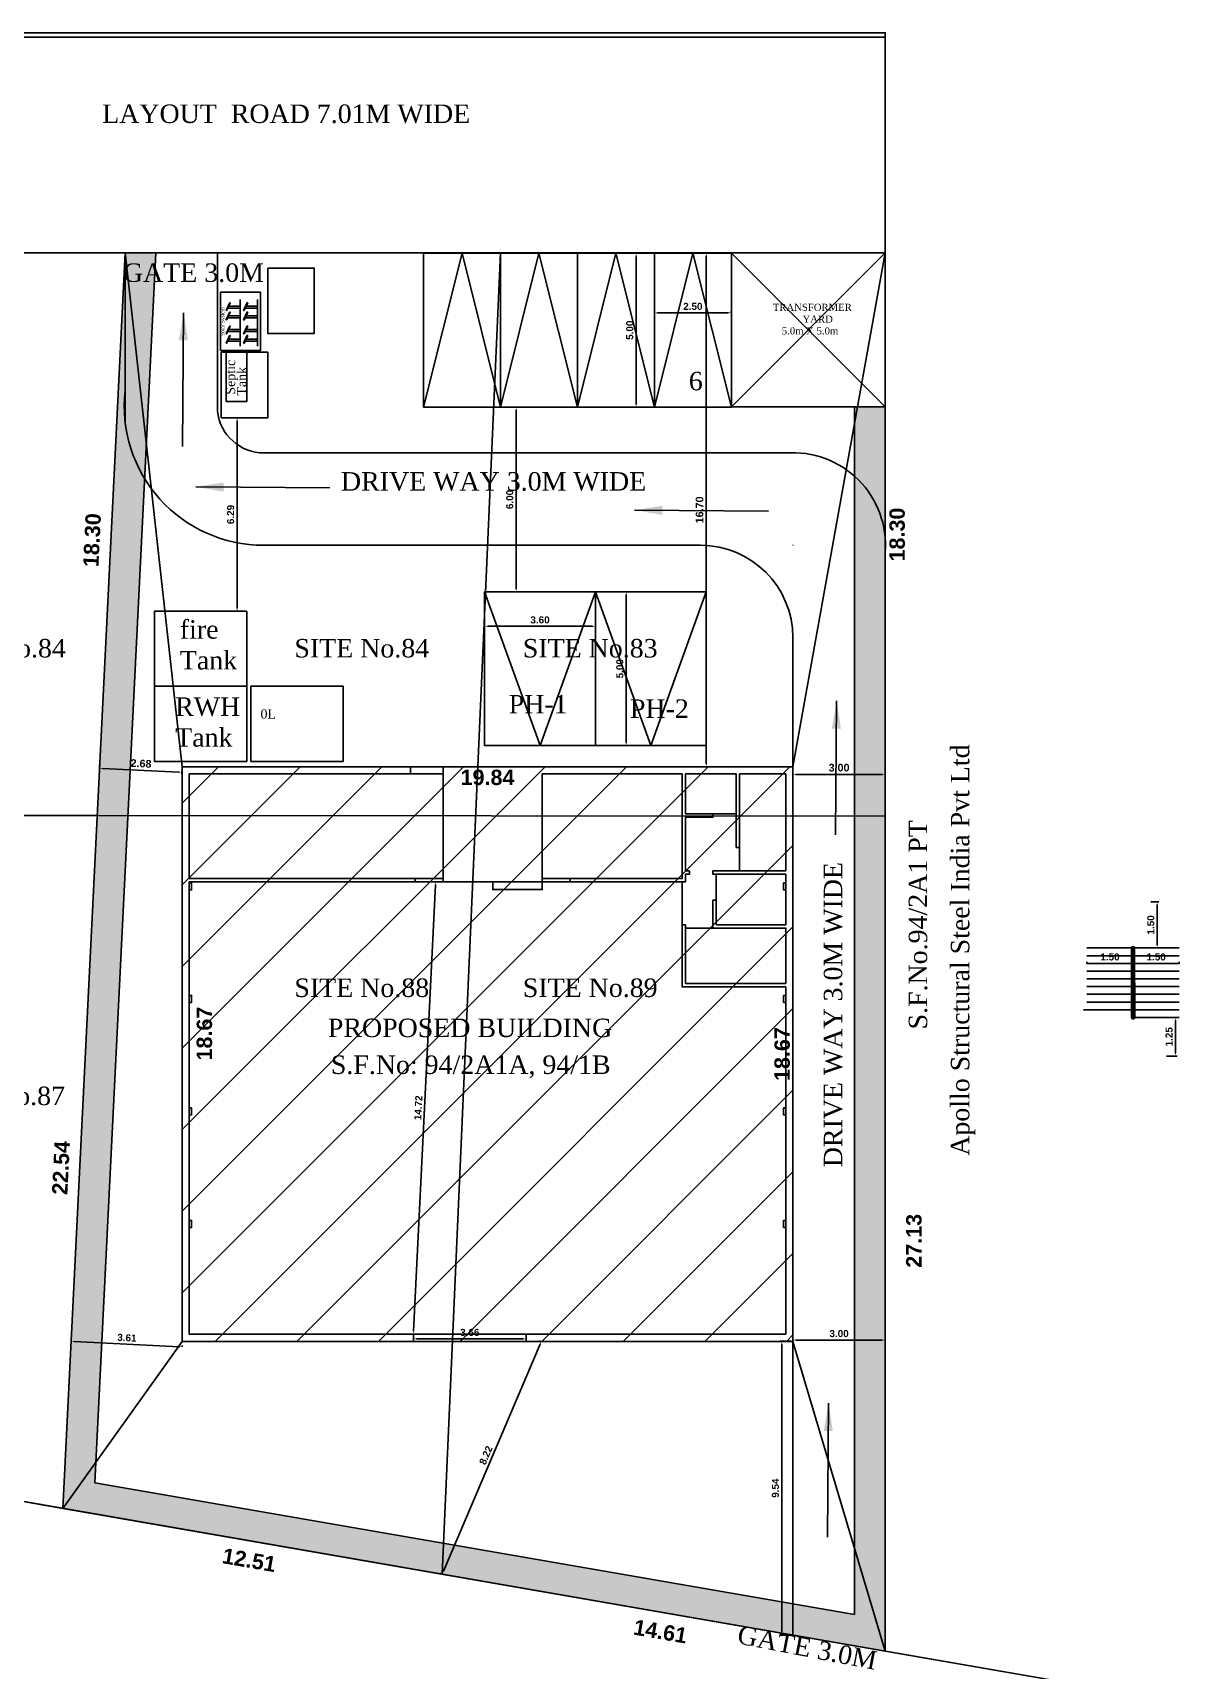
# Model space of a CAD drawing. Header units: metres. Extents: x -54 to 177, y -43 to 77.
# Drawn here: x -34.4 to 2.8, y 23.7 to 76.9 of the extents above; entities that cross this region are included whole.
import ezdxf
from ezdxf.lldxf.tags import DXFTag

# ---------------------------------------------------------------- set-up
doc = ezdxf.new("R2010")
doc.units = ezdxf.units.M
doc.header["$LTSCALE"] = 2
doc.header["$MEASUREMENT"] = 0
doc.header["$PDMODE"] = 34
doc.header["$PDSIZE"] = -2
for name, color, linetype in [('BLK_1_COVERED_AREA', 140, 'Continuous'), ('BLK_1_FLR_0_BLT_UP_AREA', 52, 'Continuous'), ('BLK_1_FLR_0_CARPET_AREA', 52, 'Continuous'), ('BLK_1_FLR_0_EXIT_WIDTH_DOOR', 2, 'Continuous'), ('BLK_1_FLR_0_REGULAR_ROOM', 2, 'Continuous'), ('BLK_1_FLR_0_WC_BATH', 233, 'Continuous'), ('BLK_1_LVL_0_BLDG_FOOT_PRINT', 1, 'Continuous'), ('BLK_1_LVL_0_FRONT_SETBACK', 2, 'Continuous'), ('BLK_1_LVL_0_REAR_SETBACK', 11, 'Continuous'), ('BLK_1_LVL_0_SIDE_SETBACK1', 171, 'Continuous'), ('BLK_1_LVL_0_SIDE_SETBACK2', 102, 'Continuous'), ('DA_PARKING', 1, 'Continuous'), ('DRIVEWAY', 255, 'Continuous'), ('PARKING_SLOT', 30, 'Continuous'), ('PLOT_BOUNDARY', 70, 'Continuous'), ('ROAD_WIDTH', 1, 'Continuous'), ('RWH', 130, 'Continuous'), ('SEPTIC_TANK_n', 2, 'Continuous'), ('SURRENDER_ROAD_WIDTH', 2, 'Continuous'), ('UG_SUMP', 194, 'Continuous'), ('WASTE_MANAGEMENT', 240, 'Continuous'), ('WATER_TANK_CALCULATION', 6, 'Continuous')]:
    doc.layers.add(name, color=color, linetype=linetype)
doc.layers.add('DIST_EXIT', color=7, linetype='Continuous', lineweight=0)
doc.styles.add('ANAND', font='times.ttf')
doc.styles.get("Standard").update_dxf_attribs({"font": 'swisseb.ttf'})
tags = doc.linetypes.add('HIDDEN2', pattern=[4.7625, 3.175, -1.5875]).pattern_tags.tags
tags[6:7] = [DXFTag(74, 4), DXFTag(75, 0), DXFTag(340, '0'), DXFTag(46, 1.0), DXFTag(50, 0.0), DXFTag(44, 0.0), DXFTag(45, 0.0)]
tags[4:5] = [DXFTag(74, 4), DXFTag(75, 0), DXFTag(340, '0'), DXFTag(46, 1.0), DXFTag(50, 0.0), DXFTag(44, 0.0), DXFTag(45, 0.0)]
doc.dimstyles.new('V1', dxfattribs={"dimtxt": 0.23, "dimasz": 0.1, "dimexe": 0.05, "dimexo": 0.0625, "dimgap": 0.09, "dimtad": 1, "dimzin": 0, "dimdsep": 46, "dimtxsty": 'Standard', "dimcen": 0.09, "dimadec": 0, "dimazin": 0, "dimtfac": 1, "dimtix": 1, "dimtofl": 0, "dimtmove": 2, "dimatfit": 0, "dimfxl": 0, "dimtolj": 1, "dimtzin": 0, "dimarcsym": 0})

# ---------------------------------------------------------------- blocks, each defined once
blk = doc.blocks.new('*D84')
at = {"color": 0, "lineweight": -2}
for p, q in [((-12.913, 69.776), (-12.491, 69.776)), ((-12.541, 69.676), (-12.541, 53.178)), ((-12.913, 53.078), (-12.491, 53.078))]:
    blk.add_line(p, q, dxfattribs=at)
at = {"color": 0}
for points in [[(-12.558, 69.676), (-12.524, 69.676), (-12.541, 69.776)], [(-12.558, 53.178), (-12.524, 53.178), (-12.541, 53.078)]]:
    blk.add_solid(points, dxfattribs=at)
at = {"layer": 'Defpoints', "color": 0}
for p in [(-12.976, 69.776), (-12.976, 53.078), (-12.541, 53.078)]:
    blk.add_point(p, dxfattribs=at)
at = {"color": 0, "insert": (-12.759, 61.427), "char_height": 0.25, "attachment_point": 5, "rotation": 90}
blk.add_mtext('\\A1;16.70', dxfattribs=at)
blk = doc.blocks.new('*D85')
at = {"color": 0, "lineweight": -2}
for p, q in [((-32.249, 53.149), (-32.257, 52.984)), ((-29.677, 52.906), (-32.155, 53.029)), ((-29.572, 53.016), (-29.58, 52.851))]:
    blk.add_line(p, q, dxfattribs=at)
at = {"color": 0}
for points in [[(-32.154, 53.045), (-32.156, 53.012), (-32.255, 53.034)], [(-29.676, 52.923), (-29.678, 52.889), (-29.577, 52.901)]]:
    blk.add_solid(points, dxfattribs=at)
at = {"layer": 'Defpoints', "color": 0}
for p in [(-32.246, 53.211), (-32.255, 53.034), (-29.568, 53.078)]:
    blk.add_point(p, dxfattribs=at)
at = {"color": 0, "insert": (-30.905, 53.186), "char_height": 0.25, "attachment_point": 5, "rotation": 357.1642}
blk.add_mtext('\\A1;2.68', dxfattribs=at)
blk = doc.blocks.new('*D86')
at = {"color": 0, "lineweight": -2}
for p, q in [((-9.726, 53.016), (-9.726, 52.781)), ((-9.626, 52.831), (-6.826, 52.831)), ((-6.726, 53.016), (-6.726, 52.781))]:
    blk.add_line(p, q, dxfattribs=at)
at = {"color": 0}
for points in [[(-9.626, 52.848), (-9.626, 52.815), (-9.726, 52.831)], [(-6.826, 52.848), (-6.826, 52.815), (-6.726, 52.831)]]:
    blk.add_solid(points, dxfattribs=at)
at = {"layer": 'Defpoints', "color": 0}
for p in [(-9.726, 53.078), (-6.726, 53.078), (-6.726, 52.831)]:
    blk.add_point(p, dxfattribs=at)
at = {"color": 0, "insert": (-8.226, 53.05), "char_height": 0.25, "attachment_point": 5}
blk.add_mtext('\\A1;3.00', dxfattribs=at)
blk = doc.blocks.new('*D38')
at = {"layer": 'Defpoints', "color": 0}
for p in [(-32.599, 51.288), (-30.578, 51.187), (-31.693, 28.672)]:
    blk.add_point(p, dxfattribs=at)
at = {"color": 0, "insert": (-33.503, 40.047), "char_height": 0.5, "attachment_point": 5, "rotation": 87.1642}
blk.add_mtext('\\A1;22.54', dxfattribs=at)
blk = doc.blocks.new('*D39')
at = {"layer": 'Defpoints', "color": 0}
for p in [(-31.694, 69.565), (-29.672, 69.465), (-30.578, 51.187)]:
    blk.add_point(p, dxfattribs=at)
at = {"color": 0, "insert": (-32.493, 60.444), "char_height": 0.5, "attachment_point": 5, "rotation": 87.1642}
blk.add_mtext('\\A1;18.30', dxfattribs=at)
blk = doc.blocks.new('*D87')
at = {"layer": 'Defpoints', "color": 0}
for p in [(-33.446, 28.983), (-21.12, 26.844), (-21.286, 25.888)]:
    blk.add_point(p, dxfattribs=at)
at = {"color": 0, "insert": (-27.39, 27.299), "char_height": 0.5, "attachment_point": 5, "rotation": 350.1551}
blk.add_mtext('\\A1;12.51', dxfattribs=at)
blk = doc.blocks.new('*D88')
at = {"layer": 'Defpoints', "color": 0}
for p in [(-21.12, 26.844), (-6.726, 24.346), (-6.892, 23.389)]:
    blk.add_point(p, dxfattribs=at)
at = {"color": 0, "insert": (-14.03, 24.98), "char_height": 0.5, "attachment_point": 5, "rotation": 350.1551}
blk.add_mtext('\\A1;14.61', dxfattribs=at)
blk = doc.blocks.new('*D40')
at = {"layer": 'Defpoints', "color": 0}
for p in [(-26.049, 53.744), (-28.497, 35.075), (-26.049, 35.075)]:
    blk.add_point(p, dxfattribs=at)
at = {"color": 0, "insert": (-28.844, 44.409), "char_height": 0.5, "attachment_point": 5, "rotation": 90}
blk.add_mtext('\\A1;18.67', dxfattribs=at)
blk = doc.blocks.new('*D41')
at = {"layer": 'Defpoints', "color": 0}
for p in [(-9.286, 51.241), (-9.286, 24.111), (-5.445, 24.111)]:
    blk.add_point(p, dxfattribs=at)
at = {"color": 0, "insert": (-5.792, 37.676), "char_height": 0.5, "attachment_point": 5, "rotation": 90}
blk.add_mtext('\\A1;27.13', dxfattribs=at)
blk = doc.blocks.new('*D42')
at = {"layer": 'Defpoints', "color": 0}
for p in [(-6.726, 69.776), (-5.989, 69.776), (-6.726, 51.476)]:
    blk.add_point(p, dxfattribs=at)
at = {"color": 0, "insert": (-6.336, 60.626), "char_height": 0.5, "attachment_point": 5, "rotation": 90}
blk.add_mtext('\\A1;18.30', dxfattribs=at)
blk = doc.blocks.new('*D43')
at = {"color": 0, "lineweight": -2}
for p, q in [((-14.288, 69.766), (-14.869, 69.766)), ((-14.819, 69.666), (-14.819, 64.866)), ((-14.288, 64.766), (-14.869, 64.766))]:
    blk.add_line(p, q, dxfattribs=at)
at = {"color": 0}
for points in [[(-14.835, 69.666), (-14.802, 69.666), (-14.819, 69.766)], [(-14.835, 64.866), (-14.802, 64.866), (-14.819, 64.766)]]:
    blk.add_solid(points, dxfattribs=at)
at = {"layer": 'Defpoints', "color": 0}
for p in [(-14.226, 69.766), (-14.819, 64.766), (-14.226, 64.766)]:
    blk.add_point(p, dxfattribs=at)
at = {"color": 0, "insert": (-15.027, 67.266), "char_height": 0.23, "attachment_point": 5, "rotation": 90}
blk.add_mtext('\\A1;5.00', dxfattribs=at)
blk = doc.blocks.new('*D44')
at = {"color": 0, "lineweight": -2}
for p, q in [((-14.226, 67.831), (-14.226, 67.881)), ((-14.126, 67.831), (-11.826, 67.831)), ((-11.726, 67.831), (-11.726, 67.881))]:
    blk.add_line(p, q, dxfattribs=at)
at = {"color": 0}
for points in [[(-14.126, 67.847), (-14.126, 67.814), (-14.226, 67.831)], [(-11.826, 67.847), (-11.826, 67.814), (-11.726, 67.831)]]:
    blk.add_solid(points, dxfattribs=at)
at = {"layer": 'Defpoints', "color": 0}
for p in [(-14.226, 67.783), (-11.726, 67.831), (-11.726, 67.783)]:
    blk.add_point(p, dxfattribs=at)
at = {"color": 0, "insert": (-12.976, 68.039), "char_height": 0.23, "attachment_point": 5}
blk.add_mtext('\\A1;2.50', dxfattribs=at)
blk = doc.blocks.new('*D45')
at = {"color": 0, "lineweight": -2}
for p, q in [((-19.741, 57.497), (-19.741, 57.694)), ((-19.641, 57.644), (-16.241, 57.644)), ((-16.141, 57.497), (-16.141, 57.694))]:
    blk.add_line(p, q, dxfattribs=at)
at = {"color": 0}
for points in [[(-19.641, 57.661), (-19.641, 57.627), (-19.741, 57.644)], [(-16.241, 57.661), (-16.241, 57.627), (-16.141, 57.644)]]:
    blk.add_solid(points, dxfattribs=at)
at = {"layer": 'Defpoints', "color": 0}
for p in [(-16.141, 57.644), (-19.741, 57.434), (-16.141, 57.434)]:
    blk.add_point(p, dxfattribs=at)
at = {"color": 0, "insert": (-17.941, 57.852), "char_height": 0.23, "attachment_point": 5}
blk.add_mtext('\\A1;3.60', dxfattribs=at)
blk = doc.blocks.new('*D46')
at = {"color": 0, "lineweight": -2}
for p, q in [((-16.078, 58.766), (-15.091, 58.766)), ((-15.141, 58.666), (-15.141, 53.866)), ((-16.078, 53.766), (-15.091, 53.766))]:
    blk.add_line(p, q, dxfattribs=at)
at = {"color": 0}
for points in [[(-15.158, 58.666), (-15.124, 58.666), (-15.141, 58.766)], [(-15.158, 53.866), (-15.124, 53.866), (-15.141, 53.766)]]:
    blk.add_solid(points, dxfattribs=at)
at = {"layer": 'Defpoints', "color": 0}
for p in [(-16.141, 58.766), (-16.141, 53.766), (-15.141, 53.766)]:
    blk.add_point(p, dxfattribs=at)
at = {"color": 0, "insert": (-15.349, 56.266), "char_height": 0.23, "attachment_point": 5, "rotation": 90}
blk.add_mtext('\\A1;5.00', dxfattribs=at)
blk = doc.blocks.new('*D90')
at = {"layer": 'Defpoints', "color": 0}
for p in [(-9.726, 53.078), (-9.726, 53.078), (-9.726, 34.41)]:
    blk.add_point(p, dxfattribs=at)
at = {"color": 0, "insert": (-10.073, 43.744), "char_height": 0.5, "attachment_point": 5, "rotation": 90}
blk.add_mtext('\\A1;18.67', dxfattribs=at)
blk = doc.blocks.new('*D91')
at = {"layer": 'Defpoints', "color": 0}
for p in [(-29.568, 53.078), (-9.726, 53.078), (-29.568, 52.386)]:
    blk.add_point(p, dxfattribs=at)
at = {"color": 0, "insert": (-19.647, 52.732), "char_height": 0.5, "attachment_point": 5}
blk.add_mtext('\\A1;19.84', dxfattribs=at)
blk = doc.blocks.new('*D92')
at = {"color": 0, "lineweight": -2}
for p, q in [((-9.726, 34.452), (-9.726, 34.502)), ((-9.626, 34.452), (-6.826, 34.452)), ((-6.726, 34.452), (-6.726, 34.502))]:
    blk.add_line(p, q, dxfattribs=at)
at = {"color": 0}
for points in [[(-9.626, 34.468), (-9.626, 34.435), (-9.726, 34.452)], [(-6.826, 34.468), (-6.826, 34.435), (-6.726, 34.452)]]:
    blk.add_solid(points, dxfattribs=at)
at = {"layer": 'Defpoints', "color": 0}
for p in [(-9.726, 34.41), (-6.726, 34.452), (-6.726, 34.41)]:
    blk.add_point(p, dxfattribs=at)
at = {"color": 0, "insert": (-8.226, 34.66), "char_height": 0.23, "attachment_point": 5}
blk.add_mtext('\\A1;3.00', dxfattribs=at)
blk = doc.blocks.new('*D93')
at = {"color": 0, "lineweight": -2}
for p, q in [((-9.788, 34.41), (-10.135, 34.41)), ((-10.085, 34.31), (-10.085, 24.966)), ((-9.788, 24.866), (-10.135, 24.866))]:
    blk.add_line(p, q, dxfattribs=at)
at = {"color": 0}
for points in [[(-10.102, 34.31), (-10.068, 34.31), (-10.085, 34.41)], [(-10.102, 24.966), (-10.068, 24.966), (-10.085, 24.866)]]:
    blk.add_solid(points, dxfattribs=at)
at = {"layer": 'Defpoints', "color": 0}
for p in [(-9.726, 34.41), (-10.085, 24.866), (-9.726, 24.866)]:
    blk.add_point(p, dxfattribs=at)
at = {"color": 0, "insert": (-10.293, 29.638), "char_height": 0.23, "attachment_point": 5, "rotation": 90}
blk.add_mtext('\\A1;9.54', dxfattribs=at)
blk = doc.blocks.new('*D94')
at = {"color": 0, "lineweight": -2}
for p, q in [((-33.178, 34.407), (-33.175, 34.457)), ((-29.668, 34.233), (-33.078, 34.402)), ((-29.568, 34.228), (-29.566, 34.278))]:
    blk.add_line(p, q, dxfattribs=at)
at = {"color": 0}
for points in [[(-33.077, 34.418), (-33.079, 34.385), (-33.178, 34.407)], [(-29.668, 34.25), (-29.669, 34.216), (-29.568, 34.228)]]:
    blk.add_solid(points, dxfattribs=at)
at = {"layer": 'Defpoints', "color": 0}
for p in [(-33.178, 34.407), (-33.178, 34.407), (-29.568, 34.228)]:
    blk.add_point(p, dxfattribs=at)
at = {"color": 0, "insert": (-31.363, 34.525), "char_height": 0.23, "attachment_point": 5, "rotation": 357.1642}
blk.add_mtext('\\A1;3.61', dxfattribs=at)
blk = doc.blocks.new('*D130')
at = {"layer": 'Defpoints', "color": 0}
for p in [(-27.785, 64.421), (-27.785, 64.421), (-27.785, 58.134)]:
    blk.add_point(p, dxfattribs=at)
at = {"layer": 'SEPTIC_TANK_n', "color": 0, "lineweight": -2}
for p, q in [((-27.785, 64.421), (-27.735, 64.421)), ((-27.785, 58.234), (-27.785, 64.321)), ((-27.785, 58.134), (-27.735, 58.134))]:
    blk.add_line(p, q, dxfattribs=at)
at = {"layer": 'SEPTIC_TANK_n', "color": 0}
for points in [[(-27.801, 64.321), (-27.768, 64.321), (-27.785, 64.421)], [(-27.801, 58.234), (-27.768, 58.234), (-27.785, 58.134)]]:
    blk.add_solid(points, dxfattribs=at)
at = {"layer": 'SEPTIC_TANK_n', "color": 0, "insert": (-27.993, 61.278), "char_height": 0.23, "attachment_point": 5, "rotation": 90}
blk.add_mtext('\\A1;6.29', dxfattribs=at)
blk = doc.blocks.new('*D131')
at = {"layer": 'Defpoints', "color": 0}
for p in [(-17.896, 34.41), (-17.896, 34.41), (-21.12, 26.844)]:
    blk.add_point(p, dxfattribs=at)
at = {"layer": 'DIST_EXIT', "color": 0, "lineweight": -2}
for p, q in [((-21.081, 26.936), (-17.935, 34.318)), ((-17.953, 34.434), (-17.942, 34.429)), ((-21.178, 26.868), (-21.166, 26.863))]:
    blk.add_line(p, q, dxfattribs=at)
at = {"layer": 'DIST_EXIT', "color": 0}
for points in [[(-17.95, 34.324), (-17.92, 34.311), (-17.896, 34.41)], [(-21.097, 26.942), (-21.066, 26.929), (-21.12, 26.844)]]:
    blk.add_solid(points, dxfattribs=at)
at = {"layer": 'DIST_EXIT', "color": 0, "insert": (-19.7, 30.708), "char_height": 0.23, "attachment_point": 5, "rotation": 66.9162}
blk.add_mtext('\\A1;8.22', dxfattribs=at)
blk = doc.blocks.new('*D132')
at = {"layer": 'BLK_1_FLR_0_EXIT_WIDTH_DOOR', "color": 0, "linetype": 'Continuous', "lineweight": -2}
for p, q in [((-22.052, 34.49), (-22.052, 34.54)), ((-18.393, 34.49), (-18.393, 34.54))]:
    blk.add_line(p, q, dxfattribs=at)
at = {"layer": 'BLK_1_FLR_0_EXIT_WIDTH_DOOR', "color": 0, "lineweight": -2}
blk.add_line((-21.952, 34.49), (-18.493, 34.49), dxfattribs=at)
at = {"layer": 'BLK_1_FLR_0_EXIT_WIDTH_DOOR', "color": 0}
for points in [[(-21.952, 34.506), (-21.952, 34.473), (-22.052, 34.49)], [(-18.493, 34.506), (-18.493, 34.473), (-18.393, 34.49)]]:
    blk.add_solid(points, dxfattribs=at)
at = {"layer": 'Defpoints', "color": 0}
for p in [(-22.052, 34.49), (-18.393, 34.49), (-18.393, 34.49)]:
    blk.add_point(p, dxfattribs=at)
at = {"layer": 'BLK_1_FLR_0_EXIT_WIDTH_DOOR', "color": 0, "insert": (-20.223, 34.698), "char_height": 0.23, "attachment_point": 5}
blk.add_mtext('\\A1;3.66', dxfattribs=at)
blk = doc.blocks.new('*D133')
at = {"layer": 'Defpoints', "color": 0}
for p in [(-18.717, 64.766), (-18.717, 64.766), (-18.717, 58.766)]:
    blk.add_point(p, dxfattribs=at)
at = {"layer": 'DRIVEWAY', "color": 0, "lineweight": -2}
for p, q in [((-18.717, 64.766), (-18.667, 64.766)), ((-18.717, 58.866), (-18.717, 64.666)), ((-18.717, 58.766), (-18.667, 58.766))]:
    blk.add_line(p, q, dxfattribs=at)
at = {"layer": 'DRIVEWAY', "color": 0}
for points in [[(-18.734, 64.666), (-18.7, 64.666), (-18.717, 64.766)], [(-18.734, 58.866), (-18.7, 58.866), (-18.717, 58.766)]]:
    blk.add_solid(points, dxfattribs=at)
at = {"layer": 'DRIVEWAY', "color": 0, "insert": (-18.925, 61.766), "char_height": 0.23, "attachment_point": 5, "rotation": 90}
blk.add_mtext('\\A1;6.00', dxfattribs=at)
blk = doc.blocks.new('*D140')
at = {"layer": 'Defpoints', "color": 0}
for p in [(-21.332, 49.338), (-22.052, 34.64), (-22.052, 34.64)]:
    blk.add_point(p, dxfattribs=at)
at = {"layer": 'DIST_EXIT', "color": 0, "lineweight": -2}
blk.add_line((-21.337, 49.239), (-22.047, 34.739), dxfattribs=at)
at = {"layer": 'DIST_EXIT', "color": 0, "linetype": 'Continuous', "lineweight": -2}
for p, q in [((-21.332, 49.338), (-21.382, 49.341)), ((-22.052, 34.64), (-22.102, 34.642))]:
    blk.add_line(p, q, dxfattribs=at)
at = {"layer": 'DIST_EXIT', "color": 0}
for points in [[(-21.354, 49.239), (-21.32, 49.238), (-21.332, 49.338)], [(-22.064, 34.74), (-22.031, 34.739), (-22.052, 34.64)]]:
    blk.add_solid(points, dxfattribs=at)
at = {"layer": 'DIST_EXIT', "color": 0, "insert": (-21.897, 41.999), "char_height": 0.23, "attachment_point": 5, "rotation": 87.1944}
blk.add_mtext('\\A1;14.72', dxfattribs=at)
blk = doc.blocks.new('*D146')
at = {"color": 0, "lineweight": -2}
for p, q in [((2.412, 44.931), (2.755, 44.931)), ((2.705, 44.831), (2.705, 43.781)), ((2.412, 43.681), (2.755, 43.681))]:
    blk.add_line(p, q, dxfattribs=at)
at = {"color": 0}
for points in [[(2.689, 44.831), (2.722, 44.831), (2.705, 44.931)], [(2.689, 43.781), (2.722, 43.781), (2.705, 43.681)]]:
    blk.add_solid(points, dxfattribs=at)
at = {"layer": 'Defpoints', "color": 0}
for p in [(2.35, 44.931), (2.35, 43.681), (2.705, 43.681)]:
    blk.add_point(p, dxfattribs=at)
at = {"color": 0, "insert": (2.497, 44.306), "char_height": 0.23, "attachment_point": 5, "rotation": 90}
blk.add_mtext('\\A1;1.25', dxfattribs=at)
blk = doc.blocks.new('*D147')
at = {"color": 0, "lineweight": -2}
for p, q in [((1.909, 48.691), (2.16, 48.691)), ((2.11, 47.291), (2.11, 48.591)), ((1.909, 47.191), (2.16, 47.191))]:
    blk.add_line(p, q, dxfattribs=at)
at = {"color": 0}
for points in [[(2.093, 48.591), (2.126, 48.591), (2.11, 48.691)], [(2.093, 47.291), (2.126, 47.291), (2.11, 47.191)]]:
    blk.add_solid(points, dxfattribs=at)
at = {"layer": 'Defpoints', "color": 0}
for p in [(1.847, 48.691), (2.11, 48.691), (1.847, 47.191)]:
    blk.add_point(p, dxfattribs=at)
at = {"color": 0, "insert": (1.902, 47.941), "char_height": 0.23, "attachment_point": 5, "rotation": 90}
blk.add_mtext('\\A1;1.50', dxfattribs=at)
blk = doc.blocks.new('*D148')
at = {"color": 0, "lineweight": -2}
for p, q in [((-0.173, 46.691), (-0.173, 46.741)), ((-0.073, 46.691), (1.228, 46.691)), ((1.328, 46.691), (1.328, 46.741))]:
    blk.add_line(p, q, dxfattribs=at)
at = {"color": 0}
for points in [[(-0.073, 46.708), (-0.073, 46.675), (-0.173, 46.691)], [(1.228, 46.708), (1.228, 46.675), (1.328, 46.691)]]:
    blk.add_solid(points, dxfattribs=at)
at = {"layer": 'Defpoints', "color": 0}
for p in [(-0.173, 46.691), (1.328, 46.691), (1.328, 46.691)]:
    blk.add_point(p, dxfattribs=at)
at = {"color": 0, "insert": (0.577, 46.899), "char_height": 0.23, "attachment_point": 5}
blk.add_mtext('\\A1;1.50', dxfattribs=at)
blk = doc.blocks.new('*D149')
at = {"color": 0, "lineweight": -2}
for p, q in [((1.328, 46.691), (1.328, 46.741)), ((1.428, 46.691), (2.727, 46.691)), ((2.827, 46.691), (2.827, 46.741))]:
    blk.add_line(p, q, dxfattribs=at)
at = {"color": 0}
for points in [[(1.428, 46.708), (1.428, 46.675), (1.328, 46.691)], [(2.727, 46.708), (2.727, 46.675), (2.827, 46.691)]]:
    blk.add_solid(points, dxfattribs=at)
at = {"layer": 'Defpoints', "color": 0}
for p in [(1.328, 46.691), (2.827, 46.691), (2.827, 46.691)]:
    blk.add_point(p, dxfattribs=at)
at = {"color": 0, "insert": (2.077, 46.899), "char_height": 0.23, "attachment_point": 5}
blk.add_mtext('\\A1;1.50', dxfattribs=at)

msp = doc.modelspace()

# ---------------------------------------------------------------- hatches: boundary and pattern name
h = msp.add_hatch()
h.set_pattern_fill('GRAVEL', color=256)
h.set_pattern_definition([(228.012788, (-383.24542, 8.30879), (-8, -9), [0.134536, -13.319088]), (184.969741, (-383.33542, 8.20879), (12, 1), [0.230868, -22.8559248]), (132.510447, (-383.56542, 8.18879), (10, -11), [0.162788, -16.1160326]), (267.273689, (-383.95542, 7.93879), (1, 20), [0.210238, -20.813558]), (292.833654, (-383.96542, 7.72879), (-5, 12), [0.206155, -20.4093731]), (357.273689, (-383.88542, 7.53879), (-20, 1), [0.210238, -20.813558]), (37.69424, (-383.67542, 7.528792), (-13, -10), [0.278029, -27.5248485]), (72.255328, (-383.45542, 7.698792), (7, 22), [0.262488, -25.9863215]), (121.429566, (-383.37542, 7.94879), (-8, 13), [0.21095, -20.884073]), (175.236358, (-383.48542, 8.12879), (11, -1), [0.240832, -11.8007626]), (222.397438, (-383.72542, 8.148792), (-12, -11), [0.311448, -30.833375]), (138.814075, (-382.96542, 7.92879), (-7, 6), [0.106301, -10.5238448]), (171.469234, (-383.04542, 7.99879), (13, -2), [0.202237, -20.0215114]), (225, (-383.2454, 8.0288), (-1e-16, -1), [0.141421, -1.2727926]), (203.19859, (-383.31542, 8.14879), (5, 2), [0.076158, -7.539615]), (291.80141, (-383.38542, 8.1188), (-1, 3), [0.107703, -5.2774618]), (30.963757, (-383.34542, 8.0188), (3, 2), [0.174929, -5.656023]), (161.56505, (-383.19542, 8.1088), (2, -1), [0.126491, -3.0357867]), (16.38954, (-383.96542, 8.11879), (10, 3), [0.1772, -17.5428451]), (70.346176, (-383.79542, 8.16879), (-4, -11), [0.148661, -14.7174077]), (293.19859, (-383.19542, 8.30879), (-2, 5), [0.152315, -7.463458]), (343.61046, (-383.13542, 8.16879), (-10, 3), [0.1772, -17.5428451]), (339.443955, (-383.96542, 7.49879), (-5, 2), [0.17088, -8.3731237]), (294.77514, (-383.80542, 7.43879), (-5, 11), [0.143178, -14.174643]), (66.80141, (-383.18542, 7.30879), (2, 5), [0.152315, -7.463458]), (17.354025, (-383.12542, 7.44879), (-13, -4), [0.167631, -16.5954236]), (69.443955, (-383.67542, 7.30879), (-2, -5), [0.08544, -8.4585637]), (101.30993, (-383.24542, 7.3088), (-1, 4), [0.05099, -5.0480295]), (165.96376, (-383.25542, 7.3588), (3, -1), [0.206155, -3.9169506]), (186.009006, (-383.45542, 7.40879), (10, 1), [0.19105, -18.9139232]), (303.69007, (-383.34542, 7.9288), (-1, 2), [0.144222, -3.4613293]), (353.157227, (-383.26542, 7.808792), (17, -2), [0.251794, -24.9275626]), (60.945396, (-383.01542, 7.77879), (-4, -7), [0.102956, -10.1926741]), (90, (-382.9654, 7.8688), (-1, 1), [0.06, -0.94]), (120.256437, (-383.47542, 7.43879), (4, -7), [0.138924, -13.75352]), (48.012788, (-383.54542, 7.55879), (8, 9), [0.269072, -13.184552]), (0, (-383.3654, 7.7588), (1, 1), [0.26, -0.74]), (325.304846, (-383.10542, 7.75879), (10, -7), [0.158114, -15.6532743]), (254.054604, (-382.97542, 7.66879), (-1, -4), [0.145602, -7.134508]), (207.645975, (-383.01542, 7.52879), (-19, -10), [0.237065, -23.4694742]), (175.426079, (-383.22542, 7.418792), (-13, 1), [0.250799, -24.8290734])])
h.paths.add_polyline_path([(-6.7256, 64.7758), (-7.7256, 64.7758), (-7.7256, 25.5343), (-32.4037, 29.8169), (-30.4244, 69.7758), (-31.4256, 69.7758), (-33.4463, 28.9828), (-6.7256, 24.3458)])
h = msp.add_hatch()
h.set_pattern_fill('ANSI31', color=256, scale=15)
h.set_pattern_definition([(45, (-696.4918, -95.3041), (-1.325825, 1.325825), [])])
h.paths.add_polyline_path([(-29.5685, 53.0784), (-9.7256, 53.0784), (-9.7256, 34.4095), (-29.5685, 34.4095)])

# ---------------------------------------------------------------- linework, layer by layer
for p, q in [((-31.4256, 69.7758), (-33.4463, 28.9828)), ((-31.4256, 69.7758), (-6.7256, 69.7758)), ((-31.4256, 69.7758), (-31.4256, 64.3136)), ((-28.4256, 69.7758), (-28.4256, 64.6383)), ((-11.7256, 64.7758), (-6.7256, 69.7758)), ((-11.7256, 69.7712), (-6.7256, 64.7758)), ((-6.7256, 69.7758), (-6.7256, 24.3458)), ((-28.141, 67.9075), (-28.0228, 68.1664)), ((-28.1277, 67.9015), (-28.0095, 68.1604)), ((-28.0228, 68.1664), (-28.0095, 68.1604)), ((-27.6874, 67.507), (-27.6874, 68.2655)), ((-27.5708, 67.9075), (-27.4526, 68.1664)), ((-27.5575, 67.9015), (-27.4393, 68.1604)), ((-27.4526, 68.1664), (-27.4393, 68.1604)), ((-27.1172, 67.507), (-27.1172, 68.2655)), ((-28.141, 67.9075), (-28.1277, 67.9015)), ((-28.141, 67.6018), (-28.0228, 67.8607)), ((-28.141, 67.6018), (-28.1277, 67.5957)), ((-28.1277, 67.5957), (-28.0095, 67.8547)), ((-27.6874, 67.9776), (-28.093, 67.9776)), ((-27.6874, 67.6719), (-28.093, 67.6719)), ((-28.0633, 68.0425), (-27.6874, 68.0425)), ((-28.0633, 67.7368), (-27.6874, 67.7368)), ((-28.0228, 67.8607), (-28.0095, 67.8547)), ((-27.5708, 67.9075), (-27.5575, 67.9015)), ((-27.5708, 67.6018), (-27.4526, 67.8607)), ((-27.5708, 67.6018), (-27.5575, 67.5957)), ((-27.5575, 67.5957), (-27.4393, 67.8547)), ((-27.1172, 67.9776), (-27.5228, 67.9776)), ((-27.1172, 67.6719), (-27.5228, 67.6719)), ((-27.4931, 68.0425), (-27.1172, 68.0425)), ((-27.4931, 67.7368), (-27.1172, 67.7368)), ((-27.4526, 67.8607), (-27.4393, 67.8547)), ((-28.141, 67.149), (-28.0228, 67.408)), ((-28.141, 67.149), (-28.1277, 67.143)), ((-28.141, 66.8433), (-28.0228, 67.1023)), ((-28.1277, 67.143), (-28.0095, 67.4019)), ((-28.1277, 66.8373), (-28.0095, 67.0962)), ((-27.6874, 67.2191), (-28.093, 67.2191)), ((-28.0633, 67.2841), (-27.6874, 67.2841)), ((-28.0228, 67.408), (-28.0095, 67.4019)), ((-28.0228, 67.1023), (-28.0095, 67.0962)), ((-27.6874, 66.7485), (-27.6874, 67.507)), ((-27.5708, 67.149), (-27.4526, 67.408)), ((-27.5708, 67.149), (-27.5575, 67.143)), ((-27.5708, 66.8433), (-27.4526, 67.1023)), ((-27.5575, 67.143), (-27.4393, 67.4019)), ((-27.5575, 66.8373), (-27.4393, 67.0962)), ((-27.1172, 67.2191), (-27.5228, 67.2191)), ((-27.4931, 67.2841), (-27.1172, 67.2841)), ((-27.4526, 67.408), (-27.4393, 67.4019)), ((-27.4526, 67.1023), (-27.4393, 67.0962)), ((-27.1172, 66.7485), (-27.1172, 67.507)), ((-28.141, 66.8433), (-28.1277, 66.8373)), ((-27.6874, 66.9134), (-28.093, 66.9134)), ((-28.0633, 66.9784), (-27.6874, 66.9784)), ((-27.5708, 66.8433), (-27.5575, 66.8373)), ((-27.1172, 66.9134), (-27.5228, 66.9134)), ((-27.4931, 66.9784), (-27.1172, 66.9784)), ((-26.9256, 63.2769), (-9.9545, 63.2769)), ((-26.9256, 60.2769), (-12.7256, 60.2769)), ((-9.7256, 53.0784), (-9.7256, 57.2769)), ((-32.331, 51.4982), (-37.8913, 51.4982)), ((1.3269, 47.1914), (-0.1731, 47.1914)), ((1.3269, 46.9414), (-0.1731, 46.9414)), ((1.2769, 47.1914), (1.2805, 44.9314)), ((1.3269, 47.1914), (2.8269, 47.1914)), ((1.3269, 47.1914), (1.3305, 44.9314)), ((1.3269, 46.9414), (2.8269, 46.9414)), ((1.3769, 47.1914), (1.3805, 44.9314)), ((1.3269, 46.6914), (-0.1731, 46.6914)), ((1.3269, 46.4414), (-0.1731, 46.4414)), ((1.3269, 46.6914), (2.8269, 46.6914)), ((1.3269, 46.4414), (2.8269, 46.4414)), ((1.3269, 46.1914), (-0.1731, 46.1914)), ((1.3269, 45.9414), (-0.1731, 45.9414)), ((1.3269, 46.1914), (2.8269, 46.1914)), ((1.3269, 45.9414), (2.8269, 45.9414)), ((1.3269, 45.6914), (-0.1731, 45.6914)), ((1.3269, 45.4314), (-0.1731, 45.4314)), ((1.3269, 45.6914), (2.8269, 45.6914)), ((1.3269, 45.4314), (2.8269, 45.4314)), ((1.3269, 45.1814), (-0.2831, 45.1814)), ((1.3269, 45.1814), (2.8269, 45.1814)), ((1.3305, 44.9314), (2.8269, 44.9314)), ((-9.7256, 34.4095), (-9.7256, 24.8664)), ((-39.6356, 30.0569), (-33.4463, 28.9828)), ((-33.4463, 28.9828), (-6.7256, 24.3458)), ((-6.7256, 24.3458), (1.1424, 22.9804))]:
    msp.add_line(p, q)
at = {"linetype": 'HIDDEN2', "ltscale": 0.5}
for p, q in [((-21.1205, 26.8438), (-19.2256, 69.7758)), ((-32.331, 51.4982), (-6.7256, 51.4758))]:
    msp.add_line(p, q, dxfattribs=at)
for points in [[(-41.9782, 74.1915), (-41.9782, 76.9319), (-6.7256, 76.9319), (-6.7256, 69.7758), (-41.9782, 69.7758), (-41.9782, 72.7747)], [(-19.2256, 64.7658), (-20.4756, 69.7658), (-21.7256, 64.7658)], [(-16.7256, 64.7658), (-17.9756, 69.7658), (-19.2256, 64.7658)], [(-14.2256, 64.7658), (-15.4756, 69.7658), (-16.7256, 64.7658)], [(-11.7256, 64.7658), (-12.9756, 69.7658), (-14.2256, 64.7658)], [(-16.1409, 58.7658), (-17.9409, 53.7658), (-19.7409, 58.7658)], [(-12.5409, 58.7658), (-14.3409, 53.7658), (-16.1409, 58.7658)]]:
    msp.add_lwpolyline(points)
for points in [[(-32.4037, 29.8169), (-30.4244, 69.7758), (-31.4256, 69.7758), (-33.4463, 28.9828), (-6.7256, 24.3458), (-6.7256, 64.7758), (-7.7256, 64.7758), (-7.7256, 25.5343)], [(-6.7256, 69.7758), (-31.4256, 69.7758), (-33.4463, 28.9828), (-6.7256, 24.3458)], [(-19.2256, 69.7658), (-21.7256, 69.7658), (-21.7256, 64.7658), (-19.2256, 64.7658)], [(-16.7256, 69.7658), (-19.2256, 69.7658), (-19.2256, 64.7658), (-16.7256, 64.7658)], [(-14.2256, 69.7658), (-16.7256, 69.7658), (-16.7256, 64.7658), (-14.2256, 64.7658)], [(-11.7256, 69.7658), (-14.2256, 69.7658), (-14.2256, 64.7658), (-11.7256, 64.7658)], [(-11.7256, 64.7758), (-6.7256, 64.7758), (-6.7256, 69.7758), (-11.7256, 69.7758)], [(-28.1399, 64.9448), (-28.1399, 66.5653), (-27.4678, 66.5653), (-27.4678, 64.9448)], [(-16.1409, 58.7658), (-19.7409, 58.7658), (-19.7409, 53.7658), (-16.1409, 53.7658)], [(-12.5409, 58.7658), (-16.1409, 58.7658), (-16.1409, 53.7658), (-12.5409, 53.7658)], [(-29.5685, 53.0784), (-9.7256, 53.0784), (-9.7256, 34.4095), (-29.5685, 34.4095)]]:
    msp.add_lwpolyline(points, close=True)
at = {"elevation": -693.0608}
msp.add_lwpolyline([(-28.3218, 66.6116), (-28.3218, 68.4998), (-27.0265, 68.4998), (-27.0265, 66.6116)], close=True, dxfattribs=at)
for centre, radius, start, end in [((-26.9256, 64.8035), 4.5266, 173.78635, 270), ((-26.908, 64.8035), 1.5266, 186.21365, 270), ((-9.7256, 60.2769), 3.0087, 355.63784, 94.36216), ((-12.7256, 57.2769), 3, 0, 90), ((-9.7256, 60.2769), 0.00872, 355.63784, 94.36216), ((1.3269, 47.1914), 0.05, 0, 180), ((1.3305, 44.9314), 0.05, 180, 0)]:
    msp.add_arc(centre, radius, start, end)
at = {"layer": 'BLK_1_COVERED_AREA', "color": 140}
msp.add_lwpolyline([(-29.5685, 53.0784), (-9.7256, 53.0784), (-9.7256, 34.4095), (-29.5685, 34.4095)], close=True, dxfattribs=at)
at = {"layer": 'BLK_1_FLR_0_BLT_UP_AREA', "color": 52}
msp.add_lwpolyline([(-29.5685, 53.0784), (-9.7256, 53.0784), (-9.7256, 34.4095), (-29.5685, 34.4095)], close=True, dxfattribs=at)
at = {"layer": 'BLK_1_FLR_0_CARPET_AREA'}
msp.add_lwpolyline([(-29.3385, 52.8484), (-22.1485, 52.8484), (-22.1485, 53.0784), (-21.0885, 53.0784), (-21.0885, 49.3384), (-19.4753, 49.341), (-19.4753, 49.0884), (-17.8685, 49.0884), (-17.8685, 52.8484), (-13.3256, 52.8484), (-13.3256, 49.4484), (-16.9585, 49.4484), (-16.9585, 49.3384), (-13.2156, 49.3384), (-13.2156, 49.5884), (-13.0856, 49.5884), (-13.0856, 49.6984), (-13.2156, 49.6984), (-13.2156, 51.4384), (-12.3256, 51.4384), (-12.3256, 51.5484), (-13.2156, 51.5484), (-13.2156, 52.8484), (-11.5656, 52.8484), (-11.5656, 50.4584), (-11.4556, 50.4584), (-11.4556, 52.8484), (-9.9556, 52.8484), (-9.9556, 49.6984), (-12.3256, 49.6984), (-12.3256, 49.5884), (-9.9556, 49.5884), (-9.9556, 49.3079), (-10.0306, 49.3079), (-10.0306, 49.0779), (-9.9556, 49.0779), (-9.9556, 47.9484), (-12.2156, 47.9484), (-12.2156, 48.7489), (-12.3256, 48.7489), (-12.3256, 47.8384), (-9.9556, 47.8384), (-9.9556, 46.0384), (-13.2156, 46.0384), (-13.2156, 47.9484), (-13.3256, 47.9484), (-13.3256, 45.9284), (-9.9556, 45.9284), (-9.9556, 45.6523), (-10.0306, 45.6523), (-10.0306, 45.4223), (-9.9556, 45.4223), (-9.9556, 41.9968), (-10.0306, 41.9968), (-10.0306, 41.7668), (-9.9556, 41.7668), (-9.9556, 38.3412), (-10.0306, 38.3412), (-10.0306, 38.1112), (-9.9556, 38.1112), (-9.9556, 34.6395), (-18.3927, 34.6395), (-18.3927, 34.4095), (-22.0524, 34.4095), (-22.0524, 34.6395), (-29.3385, 34.6395), (-29.3385, 38.1112), (-29.2635, 38.1112), (-29.2635, 38.3412), (-29.3385, 38.3412), (-29.3385, 41.7668), (-29.2635, 41.7668), (-29.2635, 41.9968), (-29.3385, 41.9968), (-29.3385, 45.4223), (-29.2635, 45.4223), (-29.2635, 45.6523), (-29.3385, 45.6523), (-29.3385, 49.0779), (-29.2635, 49.0779), (-29.2635, 49.3079), (-29.3385, 49.3079), (-29.3385, 49.3384), (-21.9985, 49.3384), (-21.9985, 49.4484), (-29.3385, 49.4484)], close=True, dxfattribs=at)
at = {"layer": 'BLK_1_FLR_0_REGULAR_ROOM'}
for points in [[(-29.3385, 49.4484), (-21.0885, 49.4484), (-21.0885, 52.8484), (-29.3385, 52.8484)], [(-13.3256, 49.4484), (-17.8685, 49.4484), (-17.8685, 52.8484), (-13.3256, 52.8484)], [(-9.9556, 45.9284), (-13.3256, 45.9284), (-13.3256, 49.3384), (-29.3385, 49.3384), (-29.3385, 34.6395), (-9.9556, 34.6395)]]:
    msp.add_lwpolyline(points, close=True, dxfattribs=at)
at = {"layer": 'BLK_1_FLR_0_WC_BATH'}
for points in [[(-13.2156, 51.5484), (-11.5656, 51.5484), (-11.5656, 52.8484), (-13.2156, 52.8484)], [(-11.4556, 52.8484), (-9.9556, 52.8484), (-9.9556, 49.6984), (-11.4556, 49.6984)], [(-12.2156, 47.9484), (-9.9556, 47.9484), (-9.9556, 49.5884), (-12.2156, 49.5884)], [(-9.9556, 47.8384), (-13.2156, 47.8384), (-13.2156, 46.0384), (-9.9556, 46.0384)]]:
    msp.add_lwpolyline(points, close=True, dxfattribs=at)
at = {"layer": 'BLK_1_LVL_0_BLDG_FOOT_PRINT'}
msp.add_lwpolyline([(-29.5685, 53.0784), (-9.7256, 53.0784), (-9.7256, 34.4095), (-29.5685, 34.4095)], close=True, dxfattribs=at)
at = {"layer": 'BLK_1_LVL_0_FRONT_SETBACK'}
msp.add_lwpolyline([(-9.7256, 34.4095), (-29.5685, 34.4095), (-33.4463, 28.9828), (-6.7256, 24.3458)], close=True, dxfattribs=at)
at = {"layer": 'BLK_1_LVL_0_REAR_SETBACK', "color": 11}
msp.add_lwpolyline([(-6.7256, 69.7758), (-31.4256, 69.7758), (-29.5685, 53.0784), (-9.7256, 53.0784)], close=True, dxfattribs=at)
at = {"layer": 'BLK_1_LVL_0_SIDE_SETBACK1', "color": 171}
msp.add_lwpolyline([(-6.7256, 69.7758), (-9.7256, 53.0784), (-9.7256, 34.4095), (-6.7256, 24.3458)], close=True, dxfattribs=at)
at = {"layer": 'BLK_1_LVL_0_SIDE_SETBACK2', "color": 102}
msp.add_lwpolyline([(-29.5685, 53.0784), (-31.4256, 69.7758), (-33.4463, 28.9828), (-29.5685, 34.4095)], close=True, dxfattribs=at)
at = {"layer": 'DA_PARKING'}
for points in [[(-16.1409, 58.7658), (-19.7409, 58.7658), (-19.7409, 53.7658), (-16.1409, 53.7658)], [(-12.5409, 58.7658), (-16.1409, 58.7658), (-16.1409, 53.7658), (-12.5409, 53.7658)]]:
    msp.add_lwpolyline(points, close=True, dxfattribs=at)
at = {"layer": 'PARKING_SLOT', "color": 30}
for points in [[(-19.2256, 69.7658), (-21.7256, 69.7658), (-21.7256, 64.7658), (-19.2256, 64.7658)], [(-16.7256, 69.7658), (-19.2256, 69.7658), (-19.2256, 64.7658), (-16.7256, 64.7658)], [(-14.2256, 69.7658), (-16.7256, 69.7658), (-16.7256, 64.7658), (-14.2256, 64.7658)], [(-11.7256, 69.7658), (-14.2256, 69.7658), (-14.2256, 64.7658), (-11.7256, 64.7658)]]:
    msp.add_lwpolyline(points, close=True, dxfattribs=at)
at = {"layer": 'PLOT_BOUNDARY'}
msp.add_lwpolyline([(-6.7256, 69.7758), (-31.4256, 69.7758), (-33.4463, 28.9828), (-6.7256, 24.3458)], close=True, dxfattribs=at)
at = {"layer": 'ROAD_WIDTH'}
msp.add_lwpolyline([(1.1424, 22.9804), (-39.6356, 30.0569), (-44.7759, 0.5006), (-3.998, -6.5759)], close=True, dxfattribs=at)
at = {"layer": 'RWH'}
msp.add_lwpolyline([(-32.4037, 29.8169), (-30.4244, 69.7758), (-31.4256, 69.7758), (-33.4463, 28.9828), (-6.7256, 24.3458), (-6.7256, 64.7758), (-7.7256, 64.7758), (-7.7256, 25.5343)], close=True, dxfattribs=at)
at = {"layer": 'SEPTIC_TANK_n', "color": 146}
msp.add_lwpolyline([(-28.2991, 66.5493), (-26.7867, 66.5493), (-26.7867, 64.4215), (-28.2991, 64.4215)], close=True, dxfattribs=at)
at = {"layer": 'SURRENDER_ROAD_WIDTH'}
msp.add_lwpolyline([(-6.7256, 76.7858), (-40.4121, 76.7858), (-40.4121, 69.7758), (-6.7256, 69.7758)], close=True, dxfattribs=at)
at = {"layer": 'UG_SUMP', "color": 194}
msp.add_lwpolyline([(-27.3399, 53.2539), (-24.3399, 53.2539), (-24.3399, 55.6939), (-27.3399, 55.6939)], close=True, dxfattribs=at)
at = {"layer": 'WASTE_MANAGEMENT'}
msp.add_lwpolyline([(-26.7881, 69.2872), (-25.2757, 69.2872), (-25.2757, 67.1593), (-26.7881, 67.1593)], close=True, dxfattribs=at)
at = {"layer": 'WATER_TANK_CALCULATION'}
msp.add_lwpolyline([(-30.4683, 55.6939), (-27.4683, 55.6939), (-27.4683, 58.1339), (-30.4683, 58.1339)], close=True, dxfattribs=at)
at = {"layer": 'WATER_TANK_CALCULATION', "color": 5}
msp.add_lwpolyline([(-30.4683, 53.2539), (-27.4683, 53.2539), (-27.4683, 55.6939), (-30.4683, 55.6939)], close=True, dxfattribs=at)

# ---------------------------------------------------------------- texts
at = {"style": 'ANAND'}
for s, height, p in [('LAYOUT  ROAD 7.01M WIDE', 0.6, (-32.167, 74.0001)), ('GATE 3.0M', 0.6, (-31.4926, 68.8365)), ('TRANSFORMER', 0.23, (-10.3796, 67.8955)), ('YARD', 0.23, (-9.4115, 67.5122)), ('5.0m X 5.0m', 0.23, (-10.0849, 67.1288)), ('6', 0.6, (-13.1076, 65.3134)), ('DRIVE WAY 3.0M WIDE', 0.6, (-24.4088, 62.054)), ('SITE No.84', 0.6, (-37.727, 56.6324)), ('SITE No.84', 0.6, (-25.9227, 56.6324)), ('SITE No.83', 0.6, (-18.5011, 56.6324)), ('PH-1', 0.6, (-18.9596, 54.8141)), ('PH-2', 0.6, (-15.0212, 54.6699)), ('SITE No.88', 0.6, (-25.9227, 45.5992)), ('SITE No.89', 0.6, (-18.5011, 45.5992)), ('PROPOSED BUILDING', 0.6, (-24.8349, 44.2964)), ('S.F.No: 94/2A1A, 94/1B', 0.6, (-24.7374, 43.0983)), ('SITE No.87', 0.6, (-37.7554, 42.0856))]:
    msp.add_text(s, height=height, dxfattribs=at).set_placement(p)
for s, height, rotation, p in [('Solar System', 0.115, 90, (-28.199, 67.0823)), ('Septic', 0.3, 90, (-27.8466, 65.1716)), ('Tank', 0.3, 90, (-27.4851, 65.1404)), ('Apollo Structural Steel India Pvt Ltd', 0.6, 90, (-3.9934, 40.4399)), ('S.F.No.94/2A1 PT', 0.6, 90, (-5.3638, 44.5451)), ('DRIVE WAY 3.0M WIDE', 0.6, 90, (-8.1223, 40.0683)), ('GATE 3.0M', 0.6, 349.10908, (-11.5662, 24.5994))]:
    msp.add_text(s, height=height, rotation=rotation, dxfattribs=at).set_placement(p)
at = {"char_height": 0.6, "width": 2.130714, "attachment_point": 1, "style": 'ANAND'}
for s, insert in [('fire Tank', (-29.6452, 57.8427)), ('RWH\\PTank', (-29.7952, 55.3345))]:
    msp.add_mtext(s, dxfattribs=dict(at, insert=insert))
at = {"layer": 'UG_SUMP', "color": 194, "insert": (-27.1367, 54.9472), "char_height": 0.3, "width": 2.130714, "attachment_point": 1, "style": 'ANAND'}
msp.add_mtext(' 0L', dxfattribs=at)

# ---------------------------------------------------------------- dimensions: what is measured, and where the dimension line sits
for p1, p2, distance, override, picture, middle in [((-14.2256, 69.7658), (-14.2256, 64.7658), -0.593, {"dimfxl": 12, "dimfxlon": 1, "dimarcsym": 1}, '*D43', (-15.0266, 67.2658)), ((-6.7256, 51.4758), (-6.7256, 69.7758), -0.7366, {"dimtxt": 0.5, "dimse1": 1, "dimse2": 1, "dimsd1": 1, "dimsd2": 1}, '*D42', (-6.3359, 60.6258)), ((-14.2256, 67.7831), (-11.7256, 67.7831), 0.0476, {"dimfxl": 12, "dimfxlon": 1, "dimarcsym": 1}, '*D44', (-12.9756, 68.0389)), ((-16.1409, 58.7658), (-16.1409, 53.7658), 1, {"dimfxl": 12, "dimfxlon": 1, "dimarcsym": 1}, '*D46', (-15.349, 56.2658)), ((-19.7409, 57.4342), (-16.1409, 57.4342), 0.2097, {"dimfxl": 12, "dimfxlon": 1, "dimarcsym": 1}, '*D45', (-17.9409, 57.8519)), ((-29.5685, 53.0784), (-32.2461, 53.2111), 0.1776, {"dimtxt": 0.25, "dimfxl": 9, "dimfxlon": 1, "dimarcsym": 1}, '*D85', (-30.9053, 53.1855)), ((-9.7256, 53.0784), (-6.7256, 53.0784), -0.247, {"dimtxt": 0.25, "dimfxl": 9, "dimfxlon": 1, "dimarcsym": 1}, '*D86', (-8.2256, 53.0497)), ((-31.6929, 28.672), (-30.5776, 51.1874), 2.024, {"dimtxt": 0.5, "dimse1": 1, "dimse2": 1, "dimsd1": 1, "dimsd2": 1}, '*D38', (-33.5033, 40.047)), ((-9.2862, 51.2411), (-9.2862, 24.1111), 3.8407, {"dimtxt": 0.5, "dimse1": 1, "dimse2": 1, "dimsd1": 1, "dimsd2": 1}, '*D41', (-5.7924, 37.6761)), ((-29.5685, 34.228), (-33.1776, 34.4068), 0, {"dimfxl": 9, "dimfxlon": 1, "dimarcsym": 1}, '*D94', (-31.3627, 34.5252)), ((-33.4463, 28.9828), (-21.1205, 26.8438), -0.9706, {"dimtxt": 0.5, "dimse1": 1, "dimse2": 1, "dimsd1": 1, "dimsd2": 1}, '*D87', (-27.39, 27.2988))]:
    dim = msp.add_aligned_dim(p1=p1, p2=p2, distance=distance, dimstyle='V1', override=override)
    dim.commit()
    dim.dimension.update_dxf_attribs({"geometry": picture, "text_midpoint": middle})
for base, p1, p2, angle, override, picture, middle in [((-12.5409, 53.0784), (-12.9756, 69.7758), (-12.9756, 53.0784), 90, {"dimtxt": 0.25, "dimfxl": 9, "dimfxlon": 1, "dimarcsym": 1}, '*D84', (-12.7592, 61.4271)), ((-31.6938, 69.5652), (-30.5776, 51.1874), (-29.6723, 69.465), 267.16423, {"dimtxt": 0.5, "dimse1": 1, "dimse2": 1, "dimsd1": 1, "dimsd2": 1}, '*D39', (-32.493, 60.4435)), ((-28.4967, 35.0749), (-26.0495, 53.7438), (-26.0495, 35.0749), 90, {"dimtxt": 0.5, "dimse1": 1, "dimse2": 1, "dimsd1": 1, "dimsd2": 1}, '*D40', (-28.8436, 44.4093)), ((-9.7256, 53.0784), (-9.7256, 34.4095), (-9.7256, 53.0784), 90, {"dimtxt": 0.5, "dimse1": 1, "dimse2": 1, "dimsd1": 1, "dimsd2": 1}, '*D90', (-10.0725, 43.744)), ((2.1097, 48.6914), (1.8467, 47.1914), (1.8467, 48.6914), 90, {"dimfxl": 9, "dimfxlon": 1, "dimarcsym": 1}, '*D147', (1.9017, 47.9414)), ((2.7055, 43.6814), (2.3499, 44.9314), (2.3499, 43.6814), 90, {"dimfxl": 9, "dimfxlon": 1, "dimarcsym": 1}, '*D146', (2.4973, 44.3064)), ((-10.0849, 24.8664), (-9.7256, 34.4095), (-9.7256, 24.8664), 90, {"dimfxl": 9, "dimfxlon": 1, "dimarcsym": 1}, '*D93', (-10.2929, 29.638)), ((-6.8916, 23.3895), (-21.1205, 26.8438), (-6.7256, 24.3458), 170.15512, {"dimtxt": 0.5, "dimse1": 1, "dimse2": 1, "dimsd1": 1, "dimsd2": 1}, '*D88', (-14.0297, 24.98))]:
    dim = msp.add_linear_dim(base=base, p1=p1, p2=p2, angle=angle, dimstyle='V1', override=override)
    dim.commit()
    dim.dimension.update_dxf_attribs({"geometry": picture, "text_midpoint": middle})
for base, p1, p2, override, picture, middle in [((-29.5685, 52.3855), (-9.7256, 53.0784), (-29.5685, 53.0784), {"dimtxt": 0.5, "dimse1": 1, "dimse2": 1, "dimsd1": 1, "dimsd2": 1}, '*D91', (-19.647, 52.7324)), ((1.3277, 46.6914), (-0.1731, 46.6914), (1.3277, 46.6914), {"dimfxl": 9, "dimfxlon": 1, "dimarcsym": 1}, '*D148', (0.5773, 46.8994)), ((2.8269, 46.6914), (1.3277, 46.6914), (2.8269, 46.6914), {"dimfxl": 9, "dimfxlon": 1, "dimarcsym": 1}, '*D149', (2.0773, 46.8994)), ((-6.7256, 34.4516), (-9.7256, 34.4095), (-6.7256, 34.4095), {"dimfxl": 9, "dimfxlon": 1, "dimarcsym": 1}, '*D92', (-8.2256, 34.6597))]:
    dim = msp.add_linear_dim(base=base, p1=p1, p2=p2, dimstyle='V1', override=override)
    dim.commit()
    dim.dimension.update_dxf_attribs({"geometry": picture, "text_midpoint": middle})
at = {"layer": 'BLK_1_FLR_0_EXIT_WIDTH_DOOR'}
dim = msp.add_linear_dim(base=(-18.3927, 34.4895), p1=(-22.0524, 34.4895), p2=(-18.3927, 34.4895), dimstyle='V1', override={"dimfxlon": 1, "dimarcsym": 1}, dxfattribs=at)
dim.commit()
dim.dimension.update_dxf_attribs({"geometry": '*D132', "text_midpoint": (-20.2225, 34.6976)})
at = {"layer": 'DIST_EXIT'}
dim = msp.add_aligned_dim(p1=(-21.332, 49.3384), p2=(-22.0524, 34.6395), distance=0, dimstyle='V1', override={"dimfxlon": 1, "dimarcsym": 1}, dxfattribs=at)
dim.commit()
dim.dimension.update_dxf_attribs({"geometry": '*D140', "text_midpoint": (-21.8971, 41.999)})
dim = msp.add_aligned_dim(p1=(-21.1205, 26.8438), p2=(-17.896, 34.4095), distance=0, dimstyle='V1', dxfattribs=at)
dim.commit()
dim.dimension.update_dxf_attribs({"geometry": '*D131', "text_midpoint": (-19.6997, 30.7083)})
at = {"layer": 'DRIVEWAY', "color": 255}
dim = msp.add_linear_dim(base=(-18.7171, 64.7658), p1=(-18.7171, 58.7658), p2=(-18.7171, 64.7658), angle=90, dimstyle='V1', override={"dimfxl": 9, "dimfxlon": 1, "dimarcsym": 1}, dxfattribs=at)
dim.commit()
dim.dimension.update_dxf_attribs({"geometry": '*D133', "text_midpoint": (-18.9252, 61.7658)})
at = {"layer": 'SEPTIC_TANK_n', "color": 2}
dim = msp.add_linear_dim(base=(-27.7847, 64.4215), p1=(-27.7847, 58.1339), p2=(-27.7847, 64.4215), angle=90, dimstyle='V1', override={"dimfxl": 9, "dimfxlon": 1, "dimarcsym": 1}, dxfattribs=at)
dim.commit()
dim.dimension.update_dxf_attribs({"geometry": '*D130', "text_midpoint": (-27.9929, 61.2777)})

# ---------------------------------------------------------------- leaders
for points in [[(-29.5198, 67.8331), (-29.5571, 63.4817)], [(-29.1231, 62.1773), (-24.7716, 62.14)], [(-14.8694, 61.4197), (-10.518, 61.3824)], [(-8.3046, 55.2173), (-8.3419, 50.8658)], [(-8.5671, 32.3955), (-8.6044, 28.0441)]]:
    msp.add_leader(points, dimstyle='V1', override={"dimasz": 0.9, "dimfxl": 0.1, "dimfxlon": 1, "dimarcsym": 1})

doc.saveas('drawing.dxf')
